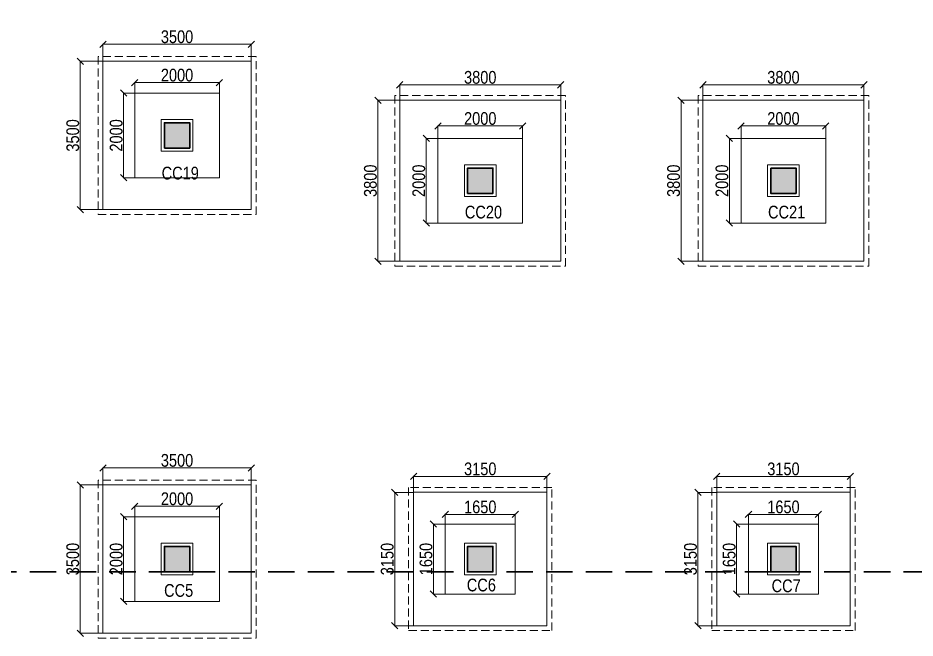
# Model space of a CAD drawing. Header units: millimetres. Extents: x 1112055 to 3390982, y -148532 to 766891.
# Drawn here: x 2890626 to 2911802, y 323352 to 337990 of the extents above; entities that cross this region are included whole.
import ezdxf

# ---------------------------------------------------------------- set-up
doc = ezdxf.new("R2010")
doc.units = ezdxf.units.MM
doc.header["$PDMODE"] = 35
doc.header["$PDSIZE"] = -25
doc.linetypes.add('DASHED2', pattern=[0.375, 0.25, -0.125])
doc.linetypes.add('Hidden', pattern=[9.525, 6.35, -3.175])
for name, color, linetype, lineweight in [('B COL. NO.', 3, 'Continuous', 20), ('B FINAL COLUMN', 1, 'Continuous', 30), ('B FOOTING', 49, 'Continuous', 20), ('B FOOTING DIM', 234, 'Continuous', 9), ('B P.C.C', 251, 'Continuous', 0)]:
    doc.layers.add(name, color=color, linetype=linetype, lineweight=lineweight)
doc.layers.add('B Pedestal', color=7, linetype='Continuous', lineweight=9, true_color=0x5c8948)
doc.layers.add('B-COL HT', color=7, linetype='Continuous', lineweight=0, true_color=0x4e4f45)
doc.styles.add('SWINC', font='swissc.ttf')
doc.dimstyles.new('BHOOMI', dxfattribs={"dimtxt": 230, "dimasz": 150, "dimexe": 10, "dimexo": 0, "dimgap": 25, "dimtad": 1, "dimdec": 0, "dimzin": 0, "dimdsep": 46, "dimtxsty": 'SWINC', "dimblk": 'OBLIQUE', "dimcen": 0.09, "dimclrd": 250, "dimclre": 250, "dimclrt": 256, "dimaunit": 1, "dimadec": 3, "dimazin": 0, "dimtfac": 1, "dimtdec": 0, "dimtofl": 0, "dimtmove": 1, "dimatfit": 3, "dimfxl": 100, "dimtolj": 1, "dimtzin": 0, "dimlwd": 9, "dimlwe": 5, "dimarcsym": 0})

# ---------------------------------------------------------------- blocks, each defined once
blk = doc.blocks.new('_Oblique')
at = {"color": 0, "linetype": 'ByBlock', "lineweight": -2}
blk.add_line((-0.5, -0.5), (0.5, 0.5), dxfattribs=at)
blk = doc.blocks.new('*D4954')
at = {"layer": 'B FOOTING DIM', "color": 250, "lineweight": 5, "ltscale": 0.5, "transparency": 16777216}
for p, q in [((2892632, 326967), (2892632, 327380)), ((2892632, 327370), (2896132, 327370)), ((2896132, 326967), (2896132, 327380))]:
    blk.add_line(p, q, dxfattribs=at)
at = {"layer": 'Defpoints', "color": 0, "transparency": 16777216}
for p in [(2896132, 327370), (2892632, 326967), (2896132, 326967)]:
    blk.add_point(p, dxfattribs=at)
at = {"layer": 'B FOOTING DIM', "color": 250, "lineweight": 5, "transparency": 16777216, "xscale": 150, "yscale": 150, "zscale": 150, "rotation": 180}
blk.add_blockref('_Oblique', (2892632, 327370), dxfattribs=at)
at = {"layer": 'B FOOTING DIM', "color": 250, "lineweight": 5, "transparency": 16777216, "xscale": 150, "yscale": 150, "zscale": 150}
blk.add_blockref('_Oblique', (2896132, 327370), dxfattribs=at)
at = {"layer": 'B FOOTING DIM', "transparency": 16777216, "insert": (2894382, 327545), "char_height": 300, "attachment_point": 5, "style": 'SWINC'}
blk.add_mtext('\\A1;3500', dxfattribs=at)
blk = doc.blocks.new('*D4955')
at = {"layer": 'B FOOTING DIM', "color": 250, "lineweight": 5, "ltscale": 0.5, "transparency": 16777216}
for p, q in [((2892632, 326967), (2892086, 326967)), ((2892096, 326967), (2892096, 323467)), ((2892632, 323467), (2892086, 323467))]:
    blk.add_line(p, q, dxfattribs=at)
at = {"layer": 'Defpoints', "color": 0, "transparency": 16777216}
for p in [(2892632, 326967), (2892096, 323467), (2892632, 323467)]:
    blk.add_point(p, dxfattribs=at)
at = {"layer": 'B FOOTING DIM', "color": 250, "lineweight": 5, "transparency": 16777216, "xscale": 150, "yscale": 150, "zscale": 150}
for p, rotation in [((2892096, 326967), 90), ((2892096, 323467), 270)]:
    blk.add_blockref('_Oblique', p, dxfattribs=dict(at, rotation=rotation))
at = {"layer": 'B FOOTING DIM', "transparency": 16777216, "insert": (2891921, 325217), "char_height": 300, "attachment_point": 5, "rotation": 90, "style": 'SWINC'}
blk.add_mtext('\\A1;3500', dxfattribs=at)
blk = doc.blocks.new('*D4956')
at = {"layer": 'B FOOTING DIM', "color": 250, "lineweight": 5, "ltscale": 0.5, "transparency": 16777216}
for p, q in [((2893382, 326217), (2893382, 326474)), ((2895382, 326464), (2893382, 326464)), ((2895382, 326217), (2895382, 326474))]:
    blk.add_line(p, q, dxfattribs=at)
at = {"layer": 'Defpoints', "color": 0, "transparency": 16777216}
for p in [(2893382, 326464), (2893382, 326217), (2895382, 326217)]:
    blk.add_point(p, dxfattribs=at)
at = {"layer": 'B FOOTING DIM', "color": 250, "lineweight": 5, "transparency": 16777216, "xscale": 150, "yscale": 150, "zscale": 150, "rotation": 180}
blk.add_blockref('_Oblique', (2893382, 326464), dxfattribs=at)
at = {"layer": 'B FOOTING DIM', "color": 250, "lineweight": 5, "transparency": 16777216, "xscale": 150, "yscale": 150, "zscale": 150}
blk.add_blockref('_Oblique', (2895382, 326464), dxfattribs=at)
at = {"layer": 'B FOOTING DIM', "transparency": 16777216, "insert": (2894382, 326639), "char_height": 300, "attachment_point": 5, "style": 'SWINC'}
blk.add_mtext('\\A1;2000', dxfattribs=at)
blk = doc.blocks.new('*D4957')
at = {"layer": 'B FOOTING DIM', "color": 250, "lineweight": 5, "ltscale": 0.5, "transparency": 16777216}
for p, q in [((2893382, 326217), (2893111, 326217)), ((2893121, 326217), (2893121, 324217)), ((2893382, 324217), (2893111, 324217))]:
    blk.add_line(p, q, dxfattribs=at)
at = {"layer": 'Defpoints', "color": 0, "transparency": 16777216}
for p in [(2893382, 326217), (2893121, 324217), (2893382, 324217)]:
    blk.add_point(p, dxfattribs=at)
at = {"layer": 'B FOOTING DIM', "color": 250, "lineweight": 5, "transparency": 16777216, "xscale": 150, "yscale": 150, "zscale": 150}
for p, rotation in [((2893121, 326217), 90), ((2893121, 324217), 270)]:
    blk.add_blockref('_Oblique', p, dxfattribs=dict(at, rotation=rotation))
at = {"layer": 'B FOOTING DIM', "transparency": 16777216, "insert": (2892946, 325217), "char_height": 300, "attachment_point": 5, "rotation": 90, "style": 'SWINC'}
blk.add_mtext('\\A1;2000', dxfattribs=at)
blk = doc.blocks.new('*D4958')
at = {"layer": 'B FOOTING DIM', "color": 250, "lineweight": 5, "ltscale": 0.5, "transparency": 16777216}
for p, q in [((2892632, 336967), (2892632, 337380)), ((2892632, 337370), (2896132, 337370)), ((2896132, 336967), (2896132, 337380))]:
    blk.add_line(p, q, dxfattribs=at)
at = {"layer": 'Defpoints', "color": 0, "transparency": 16777216}
for p in [(2896132, 337370), (2892632, 336967), (2896132, 336967)]:
    blk.add_point(p, dxfattribs=at)
at = {"layer": 'B FOOTING DIM', "color": 250, "lineweight": 5, "transparency": 16777216, "xscale": 150, "yscale": 150, "zscale": 150, "rotation": 180}
blk.add_blockref('_Oblique', (2892632, 337370), dxfattribs=at)
at = {"layer": 'B FOOTING DIM', "color": 250, "lineweight": 5, "transparency": 16777216, "xscale": 150, "yscale": 150, "zscale": 150}
blk.add_blockref('_Oblique', (2896132, 337370), dxfattribs=at)
at = {"layer": 'B FOOTING DIM', "transparency": 16777216, "insert": (2894382, 337545), "char_height": 300, "attachment_point": 5, "style": 'SWINC'}
blk.add_mtext('\\A1;3500', dxfattribs=at)
blk = doc.blocks.new('*D4959')
at = {"layer": 'B FOOTING DIM', "color": 250, "lineweight": 5, "ltscale": 0.5, "transparency": 16777216}
for p, q in [((2892632, 336967), (2892086, 336967)), ((2892096, 336967), (2892096, 333467)), ((2892632, 333467), (2892086, 333467))]:
    blk.add_line(p, q, dxfattribs=at)
at = {"layer": 'Defpoints', "color": 0, "transparency": 16777216}
for p in [(2892632, 336967), (2892096, 333467), (2892632, 333467)]:
    blk.add_point(p, dxfattribs=at)
at = {"layer": 'B FOOTING DIM', "color": 250, "lineweight": 5, "transparency": 16777216, "xscale": 150, "yscale": 150, "zscale": 150}
for p, rotation in [((2892096, 336967), 90), ((2892096, 333467), 270)]:
    blk.add_blockref('_Oblique', p, dxfattribs=dict(at, rotation=rotation))
at = {"layer": 'B FOOTING DIM', "transparency": 16777216, "insert": (2891921, 335217), "char_height": 300, "attachment_point": 5, "rotation": 90, "style": 'SWINC'}
blk.add_mtext('\\A1;3500', dxfattribs=at)
blk = doc.blocks.new('*D4960')
at = {"layer": 'B FOOTING DIM', "color": 250, "lineweight": 5, "ltscale": 0.5, "transparency": 16777216}
for p, q in [((2893382, 336217), (2893382, 336474)), ((2895382, 336464), (2893382, 336464)), ((2895382, 336217), (2895382, 336474))]:
    blk.add_line(p, q, dxfattribs=at)
at = {"layer": 'Defpoints', "color": 0, "transparency": 16777216}
for p in [(2893382, 336464), (2893382, 336217), (2895382, 336217)]:
    blk.add_point(p, dxfattribs=at)
at = {"layer": 'B FOOTING DIM', "color": 250, "lineweight": 5, "transparency": 16777216, "xscale": 150, "yscale": 150, "zscale": 150, "rotation": 180}
blk.add_blockref('_Oblique', (2893382, 336464), dxfattribs=at)
at = {"layer": 'B FOOTING DIM', "color": 250, "lineweight": 5, "transparency": 16777216, "xscale": 150, "yscale": 150, "zscale": 150}
blk.add_blockref('_Oblique', (2895382, 336464), dxfattribs=at)
at = {"layer": 'B FOOTING DIM', "transparency": 16777216, "insert": (2894382, 336639), "char_height": 300, "attachment_point": 5, "style": 'SWINC'}
blk.add_mtext('\\A1;2000', dxfattribs=at)
blk = doc.blocks.new('*D4961')
at = {"layer": 'B FOOTING DIM', "color": 250, "lineweight": 5, "ltscale": 0.5, "transparency": 16777216}
for p, q in [((2893382, 336217), (2893111, 336217)), ((2893121, 336217), (2893121, 334217)), ((2893382, 334217), (2893111, 334217))]:
    blk.add_line(p, q, dxfattribs=at)
at = {"layer": 'Defpoints', "color": 0, "transparency": 16777216}
for p in [(2893382, 336217), (2893121, 334217), (2893382, 334217)]:
    blk.add_point(p, dxfattribs=at)
at = {"layer": 'B FOOTING DIM', "color": 250, "lineweight": 5, "transparency": 16777216, "xscale": 150, "yscale": 150, "zscale": 150}
for p, rotation in [((2893121, 336217), 90), ((2893121, 334217), 270)]:
    blk.add_blockref('_Oblique', p, dxfattribs=dict(at, rotation=rotation))
at = {"layer": 'B FOOTING DIM', "transparency": 16777216, "insert": (2892946, 335217), "char_height": 300, "attachment_point": 5, "rotation": 90, "style": 'SWINC'}
blk.add_mtext('\\A1;2000', dxfattribs=at)
blk = doc.blocks.new('*D4974')
at = {"layer": 'B FOOTING DIM', "color": 250, "lineweight": 5, "ltscale": 0.5, "transparency": 16777216}
for p, q in [((2900714, 326042), (2900714, 326281)), ((2900714, 326271), (2902364, 326271)), ((2902364, 326042), (2902364, 326281))]:
    blk.add_line(p, q, dxfattribs=at)
at = {"layer": 'Defpoints', "color": 0, "transparency": 16777216}
for p in [(2902364, 326271), (2900714, 326042), (2902364, 326042)]:
    blk.add_point(p, dxfattribs=at)
at = {"layer": 'B FOOTING DIM', "color": 250, "lineweight": 5, "transparency": 16777216, "xscale": 150, "yscale": 150, "zscale": 150, "rotation": 180}
blk.add_blockref('_Oblique', (2900714, 326271), dxfattribs=at)
at = {"layer": 'B FOOTING DIM', "color": 250, "lineweight": 5, "transparency": 16777216, "xscale": 150, "yscale": 150, "zscale": 150}
blk.add_blockref('_Oblique', (2902364, 326271), dxfattribs=at)
at = {"layer": 'B FOOTING DIM', "transparency": 16777216, "insert": (2901539, 326446), "char_height": 300, "attachment_point": 5, "style": 'SWINC'}
blk.add_mtext('\\A1;1650', dxfattribs=at)
blk = doc.blocks.new('*D4975')
at = {"layer": 'B FOOTING DIM', "color": 250, "lineweight": 5, "ltscale": 0.5, "transparency": 16777216}
for p, q in [((2900714, 326042), (2900425, 326042)), ((2900435, 326042), (2900435, 324392)), ((2900714, 324392), (2900425, 324392))]:
    blk.add_line(p, q, dxfattribs=at)
at = {"layer": 'Defpoints', "color": 0, "transparency": 16777216}
for p in [(2900714, 326042), (2900435, 324392), (2900714, 324392)]:
    blk.add_point(p, dxfattribs=at)
at = {"layer": 'B FOOTING DIM', "color": 250, "lineweight": 5, "transparency": 16777216, "xscale": 150, "yscale": 150, "zscale": 150}
for p, rotation in [((2900435, 326042), 90), ((2900435, 324392), 270)]:
    blk.add_blockref('_Oblique', p, dxfattribs=dict(at, rotation=rotation))
at = {"layer": 'B FOOTING DIM', "transparency": 16777216, "insert": (2900260, 325217), "char_height": 300, "attachment_point": 5, "rotation": 90, "style": 'SWINC'}
blk.add_mtext('\\A1;1650', dxfattribs=at)
blk = doc.blocks.new('*D4976')
at = {"layer": 'B FOOTING DIM', "color": 250, "lineweight": 5, "ltscale": 0.5, "transparency": 16777216}
for p, q in [((2899964, 326792), (2899964, 327179)), ((2903114, 326792), (2903114, 327179)), ((2899964, 327169), (2903114, 327169))]:
    blk.add_line(p, q, dxfattribs=at)
at = {"layer": 'Defpoints', "color": 0, "transparency": 16777216}
for p in [(2903114, 327169), (2899964, 326792), (2903114, 326792)]:
    blk.add_point(p, dxfattribs=at)
at = {"layer": 'B FOOTING DIM', "color": 250, "lineweight": 5, "transparency": 16777216, "xscale": 150, "yscale": 150, "zscale": 150, "rotation": 180}
blk.add_blockref('_Oblique', (2899964, 327169), dxfattribs=at)
at = {"layer": 'B FOOTING DIM', "color": 250, "lineweight": 5, "transparency": 16777216, "xscale": 150, "yscale": 150, "zscale": 150}
blk.add_blockref('_Oblique', (2903114, 327169), dxfattribs=at)
at = {"layer": 'B FOOTING DIM', "transparency": 16777216, "insert": (2901539, 327344), "char_height": 300, "attachment_point": 5, "style": 'SWINC'}
blk.add_mtext('\\A1;3150', dxfattribs=at)
blk = doc.blocks.new('*D4977')
at = {"layer": 'B FOOTING DIM', "color": 250, "lineweight": 5, "ltscale": 0.5, "transparency": 16777216}
for p, q in [((2899964, 326792), (2899510, 326792)), ((2899520, 326792), (2899520, 323642)), ((2899964, 323642), (2899510, 323642))]:
    blk.add_line(p, q, dxfattribs=at)
at = {"layer": 'Defpoints', "color": 0, "transparency": 16777216}
for p in [(2899964, 326792), (2899520, 323642), (2899964, 323642)]:
    blk.add_point(p, dxfattribs=at)
at = {"layer": 'B FOOTING DIM', "color": 250, "lineweight": 5, "transparency": 16777216, "xscale": 150, "yscale": 150, "zscale": 150}
for p, rotation in [((2899520, 326792), 90), ((2899520, 323642), 270)]:
    blk.add_blockref('_Oblique', p, dxfattribs=dict(at, rotation=rotation))
at = {"layer": 'B FOOTING DIM', "transparency": 16777216, "insert": (2899345, 325217), "char_height": 300, "attachment_point": 5, "rotation": 90, "style": 'SWINC'}
blk.add_mtext('\\A1;3150', dxfattribs=at)
blk = doc.blocks.new('*D4978')
at = {"layer": 'B FOOTING DIM', "color": 250, "lineweight": 5, "ltscale": 0.5, "transparency": 16777216}
for p, q in [((2907871, 326042), (2907871, 326281)), ((2907871, 326271), (2909521, 326271)), ((2909521, 326042), (2909521, 326281))]:
    blk.add_line(p, q, dxfattribs=at)
at = {"layer": 'Defpoints', "color": 0, "transparency": 16777216}
for p in [(2909521, 326271), (2907871, 326042), (2909521, 326042)]:
    blk.add_point(p, dxfattribs=at)
at = {"layer": 'B FOOTING DIM', "color": 250, "lineweight": 5, "transparency": 16777216, "xscale": 150, "yscale": 150, "zscale": 150, "rotation": 180}
blk.add_blockref('_Oblique', (2907871, 326271), dxfattribs=at)
at = {"layer": 'B FOOTING DIM', "color": 250, "lineweight": 5, "transparency": 16777216, "xscale": 150, "yscale": 150, "zscale": 150}
blk.add_blockref('_Oblique', (2909521, 326271), dxfattribs=at)
at = {"layer": 'B FOOTING DIM', "transparency": 16777216, "insert": (2908696, 326446), "char_height": 300, "attachment_point": 5, "style": 'SWINC'}
blk.add_mtext('\\A1;1650', dxfattribs=at)
blk = doc.blocks.new('*D4979')
at = {"layer": 'B FOOTING DIM', "color": 250, "lineweight": 5, "ltscale": 0.5, "transparency": 16777216}
for p, q in [((2907871, 326042), (2907581, 326042)), ((2907591, 326042), (2907591, 324392)), ((2907871, 324392), (2907581, 324392))]:
    blk.add_line(p, q, dxfattribs=at)
at = {"layer": 'Defpoints', "color": 0, "transparency": 16777216}
for p in [(2907871, 326042), (2907591, 324392), (2907871, 324392)]:
    blk.add_point(p, dxfattribs=at)
at = {"layer": 'B FOOTING DIM', "color": 250, "lineweight": 5, "transparency": 16777216, "xscale": 150, "yscale": 150, "zscale": 150}
for p, rotation in [((2907591, 326042), 90), ((2907591, 324392), 270)]:
    blk.add_blockref('_Oblique', p, dxfattribs=dict(at, rotation=rotation))
at = {"layer": 'B FOOTING DIM', "transparency": 16777216, "insert": (2907416, 325217), "char_height": 300, "attachment_point": 5, "rotation": 90, "style": 'SWINC'}
blk.add_mtext('\\A1;1650', dxfattribs=at)
blk = doc.blocks.new('*D4980')
at = {"layer": 'B FOOTING DIM', "color": 250, "lineweight": 5, "ltscale": 0.5, "transparency": 16777216}
for p, q in [((2907121, 326792), (2907121, 327179)), ((2910271, 326792), (2910271, 327179)), ((2907121, 327169), (2910271, 327169))]:
    blk.add_line(p, q, dxfattribs=at)
at = {"layer": 'Defpoints', "color": 0, "transparency": 16777216}
for p in [(2910271, 327169), (2907121, 326792), (2910271, 326792)]:
    blk.add_point(p, dxfattribs=at)
at = {"layer": 'B FOOTING DIM', "color": 250, "lineweight": 5, "transparency": 16777216, "xscale": 150, "yscale": 150, "zscale": 150, "rotation": 180}
blk.add_blockref('_Oblique', (2907121, 327169), dxfattribs=at)
at = {"layer": 'B FOOTING DIM', "color": 250, "lineweight": 5, "transparency": 16777216, "xscale": 150, "yscale": 150, "zscale": 150}
blk.add_blockref('_Oblique', (2910271, 327169), dxfattribs=at)
at = {"layer": 'B FOOTING DIM', "transparency": 16777216, "insert": (2908696, 327344), "char_height": 300, "attachment_point": 5, "style": 'SWINC'}
blk.add_mtext('\\A1;3150', dxfattribs=at)
blk = doc.blocks.new('*D4981')
at = {"layer": 'B FOOTING DIM', "color": 250, "lineweight": 5, "ltscale": 0.5, "transparency": 16777216}
for p, q in [((2907121, 326792), (2906667, 326792)), ((2906677, 326792), (2906677, 323642)), ((2907121, 323642), (2906667, 323642))]:
    blk.add_line(p, q, dxfattribs=at)
at = {"layer": 'Defpoints', "color": 0, "transparency": 16777216}
for p in [(2907121, 326792), (2906677, 323642), (2907121, 323642)]:
    blk.add_point(p, dxfattribs=at)
at = {"layer": 'B FOOTING DIM', "color": 250, "lineweight": 5, "transparency": 16777216, "xscale": 150, "yscale": 150, "zscale": 150}
for p, rotation in [((2906677, 326792), 90), ((2906677, 323642), 270)]:
    blk.add_blockref('_Oblique', p, dxfattribs=dict(at, rotation=rotation))
at = {"layer": 'B FOOTING DIM', "transparency": 16777216, "insert": (2906502, 325217), "char_height": 300, "attachment_point": 5, "rotation": 90, "style": 'SWINC'}
blk.add_mtext('\\A1;3150', dxfattribs=at)
blk = doc.blocks.new('*D5034')
at = {"layer": 'B FOOTING DIM', "color": 250, "lineweight": 5, "ltscale": 0.5, "transparency": 16777216}
for p, q in [((2899639, 336047), (2899639, 336421)), ((2899639, 336411), (2903439, 336411)), ((2903439, 336047), (2903439, 336421))]:
    blk.add_line(p, q, dxfattribs=at)
at = {"layer": 'Defpoints', "color": 0, "transparency": 16777216}
for p in [(2903439, 336411), (2899639, 336047), (2903439, 336047)]:
    blk.add_point(p, dxfattribs=at)
at = {"layer": 'B FOOTING DIM', "color": 250, "lineweight": 5, "transparency": 16777216, "xscale": 150, "yscale": 150, "zscale": 150, "rotation": 180}
blk.add_blockref('_Oblique', (2899639, 336411), dxfattribs=at)
at = {"layer": 'B FOOTING DIM', "color": 250, "lineweight": 5, "transparency": 16777216, "xscale": 150, "yscale": 150, "zscale": 150}
blk.add_blockref('_Oblique', (2903439, 336411), dxfattribs=at)
at = {"layer": 'B FOOTING DIM', "transparency": 16777216, "insert": (2901539, 336586), "char_height": 300, "attachment_point": 5, "style": 'SWINC'}
blk.add_mtext('\\A1;3800', dxfattribs=at)
blk = doc.blocks.new('*D5035')
at = {"layer": 'B FOOTING DIM', "color": 250, "lineweight": 5, "ltscale": 0.5, "transparency": 16777216}
for p, q in [((2899639, 336047), (2899112, 336047)), ((2899122, 336047), (2899122, 332247)), ((2899639, 332247), (2899112, 332247))]:
    blk.add_line(p, q, dxfattribs=at)
at = {"layer": 'Defpoints', "color": 0, "transparency": 16777216}
for p in [(2899639, 336047), (2899122, 332247), (2899639, 332247)]:
    blk.add_point(p, dxfattribs=at)
at = {"layer": 'B FOOTING DIM', "color": 250, "lineweight": 5, "transparency": 16777216, "xscale": 150, "yscale": 150, "zscale": 150}
for p, rotation in [((2899122, 336047), 90), ((2899122, 332247), 270)]:
    blk.add_blockref('_Oblique', p, dxfattribs=dict(at, rotation=rotation))
at = {"layer": 'B FOOTING DIM', "transparency": 16777216, "insert": (2898947, 334147), "char_height": 300, "attachment_point": 5, "rotation": 90, "style": 'SWINC'}
blk.add_mtext('\\A1;3800', dxfattribs=at)
blk = doc.blocks.new('*D5036')
at = {"layer": 'B FOOTING DIM', "color": 250, "lineweight": 5, "ltscale": 0.5, "transparency": 16777216}
for p, q in [((2900539, 335147), (2900539, 335450)), ((2900539, 335440), (2902539, 335440)), ((2902539, 335147), (2902539, 335450))]:
    blk.add_line(p, q, dxfattribs=at)
at = {"layer": 'Defpoints', "color": 0, "transparency": 16777216}
for p in [(2902539, 335440), (2900539, 335147), (2902539, 335147)]:
    blk.add_point(p, dxfattribs=at)
at = {"layer": 'B FOOTING DIM', "color": 250, "lineweight": 5, "transparency": 16777216, "xscale": 150, "yscale": 150, "zscale": 150, "rotation": 180}
blk.add_blockref('_Oblique', (2900539, 335440), dxfattribs=at)
at = {"layer": 'B FOOTING DIM', "color": 250, "lineweight": 5, "transparency": 16777216, "xscale": 150, "yscale": 150, "zscale": 150}
blk.add_blockref('_Oblique', (2902539, 335440), dxfattribs=at)
at = {"layer": 'B FOOTING DIM', "transparency": 16777216, "insert": (2901539, 335615), "char_height": 300, "attachment_point": 5, "style": 'SWINC'}
blk.add_mtext('\\A1;2000', dxfattribs=at)
blk = doc.blocks.new('*D5037')
at = {"layer": 'B FOOTING DIM', "color": 250, "lineweight": 5, "ltscale": 0.5, "transparency": 16777216}
for p, q in [((2900539, 335147), (2900254, 335147)), ((2900264, 335147), (2900264, 333147)), ((2900539, 333147), (2900254, 333147))]:
    blk.add_line(p, q, dxfattribs=at)
at = {"layer": 'Defpoints', "color": 0, "transparency": 16777216}
for p in [(2900539, 335147), (2900264, 333147), (2900539, 333147)]:
    blk.add_point(p, dxfattribs=at)
at = {"layer": 'B FOOTING DIM', "color": 250, "lineweight": 5, "transparency": 16777216, "xscale": 150, "yscale": 150, "zscale": 150}
for p, rotation in [((2900264, 335147), 90), ((2900264, 333147), 270)]:
    blk.add_blockref('_Oblique', p, dxfattribs=dict(at, rotation=rotation))
at = {"layer": 'B FOOTING DIM', "transparency": 16777216, "insert": (2900089, 334147), "char_height": 300, "attachment_point": 5, "rotation": 90, "style": 'SWINC'}
blk.add_mtext('\\A1;2000', dxfattribs=at)
blk = doc.blocks.new('*D5038')
at = {"layer": 'B FOOTING DIM', "color": 250, "lineweight": 5, "ltscale": 0.5, "transparency": 16777216}
for p, q in [((2906796, 336047), (2906796, 336421)), ((2906796, 336411), (2910596, 336411)), ((2910596, 336047), (2910596, 336421))]:
    blk.add_line(p, q, dxfattribs=at)
at = {"layer": 'Defpoints', "color": 0, "transparency": 16777216}
for p in [(2910596, 336411), (2906796, 336047), (2910596, 336047)]:
    blk.add_point(p, dxfattribs=at)
at = {"layer": 'B FOOTING DIM', "color": 250, "lineweight": 5, "transparency": 16777216, "xscale": 150, "yscale": 150, "zscale": 150, "rotation": 180}
blk.add_blockref('_Oblique', (2906796, 336411), dxfattribs=at)
at = {"layer": 'B FOOTING DIM', "color": 250, "lineweight": 5, "transparency": 16777216, "xscale": 150, "yscale": 150, "zscale": 150}
blk.add_blockref('_Oblique', (2910596, 336411), dxfattribs=at)
at = {"layer": 'B FOOTING DIM', "transparency": 16777216, "insert": (2908696, 336586), "char_height": 300, "attachment_point": 5, "style": 'SWINC'}
blk.add_mtext('\\A1;3800', dxfattribs=at)
blk = doc.blocks.new('*D5039')
at = {"layer": 'B FOOTING DIM', "color": 250, "lineweight": 5, "ltscale": 0.5, "transparency": 16777216}
for p, q in [((2906796, 336047), (2906269, 336047)), ((2906279, 336047), (2906279, 332247)), ((2906796, 332247), (2906269, 332247))]:
    blk.add_line(p, q, dxfattribs=at)
at = {"layer": 'Defpoints', "color": 0, "transparency": 16777216}
for p in [(2906796, 336047), (2906279, 332247), (2906796, 332247)]:
    blk.add_point(p, dxfattribs=at)
at = {"layer": 'B FOOTING DIM', "color": 250, "lineweight": 5, "transparency": 16777216, "xscale": 150, "yscale": 150, "zscale": 150}
for p, rotation in [((2906279, 336047), 90), ((2906279, 332247), 270)]:
    blk.add_blockref('_Oblique', p, dxfattribs=dict(at, rotation=rotation))
at = {"layer": 'B FOOTING DIM', "transparency": 16777216, "insert": (2906104, 334147), "char_height": 300, "attachment_point": 5, "rotation": 90, "style": 'SWINC'}
blk.add_mtext('\\A1;3800', dxfattribs=at)
blk = doc.blocks.new('*D5040')
at = {"layer": 'B FOOTING DIM', "color": 250, "lineweight": 5, "ltscale": 0.5, "transparency": 16777216}
for p, q in [((2907696, 335147), (2907696, 335450)), ((2907696, 335440), (2909696, 335440)), ((2909696, 335147), (2909696, 335450))]:
    blk.add_line(p, q, dxfattribs=at)
at = {"layer": 'Defpoints', "color": 0, "transparency": 16777216}
for p in [(2909696, 335440), (2907696, 335147), (2909696, 335147)]:
    blk.add_point(p, dxfattribs=at)
at = {"layer": 'B FOOTING DIM', "color": 250, "lineweight": 5, "transparency": 16777216, "xscale": 150, "yscale": 150, "zscale": 150, "rotation": 180}
blk.add_blockref('_Oblique', (2907696, 335440), dxfattribs=at)
at = {"layer": 'B FOOTING DIM', "color": 250, "lineweight": 5, "transparency": 16777216, "xscale": 150, "yscale": 150, "zscale": 150}
blk.add_blockref('_Oblique', (2909696, 335440), dxfattribs=at)
at = {"layer": 'B FOOTING DIM', "transparency": 16777216, "insert": (2908696, 335615), "char_height": 300, "attachment_point": 5, "style": 'SWINC'}
blk.add_mtext('\\A1;2000', dxfattribs=at)
blk = doc.blocks.new('*D5041')
at = {"layer": 'B FOOTING DIM', "color": 250, "lineweight": 5, "ltscale": 0.5, "transparency": 16777216}
for p, q in [((2907696, 335147), (2907411, 335147)), ((2907421, 335147), (2907421, 333147)), ((2907696, 333147), (2907411, 333147))]:
    blk.add_line(p, q, dxfattribs=at)
at = {"layer": 'Defpoints', "color": 0, "transparency": 16777216}
for p in [(2907696, 335147), (2907421, 333147), (2907696, 333147)]:
    blk.add_point(p, dxfattribs=at)
at = {"layer": 'B FOOTING DIM', "color": 250, "lineweight": 5, "transparency": 16777216, "xscale": 150, "yscale": 150, "zscale": 150}
for p, rotation in [((2907421, 335147), 90), ((2907421, 333147), 270)]:
    blk.add_blockref('_Oblique', p, dxfattribs=dict(at, rotation=rotation))
at = {"layer": 'B FOOTING DIM', "transparency": 16777216, "insert": (2907246, 334147), "char_height": 300, "attachment_point": 5, "rotation": 90, "style": 'SWINC'}
blk.add_mtext('\\A1;2000', dxfattribs=at)

msp = doc.modelspace()

# ---------------------------------------------------------------- hatches: boundary and pattern name
at = {"layer": 'B-COL HT', "lineweight": 0}
h = msp.add_hatch(color=250, dxfattribs=at)
h.dxf.hatch_style = 1
h.paths.add_polyline_path([(2894082.5, 334917.4), (2894682.5, 334917.4), (2894682.5, 335517.4), (2894082.5, 335517.4)])
h = msp.add_hatch(color=250, dxfattribs=at)
h.dxf.hatch_style = 1
h.paths.add_polyline_path([(2901239.2, 333847.4), (2901839.2, 333847.4), (2901839.2, 334447.4), (2901239.2, 334447.4)])
h = msp.add_hatch(color=250, dxfattribs=at)
h.dxf.hatch_style = 1
h.paths.add_polyline_path([(2908395.8, 334447.4), (2908995.8, 334447.4), (2908995.8, 333847.4), (2908395.8, 333847.4)])
h = msp.add_hatch(color=250, dxfattribs=at)
h.dxf.hatch_style = 1
h.paths.add_polyline_path([(2894082.5, 324917.4), (2894682.5, 324917.4), (2894682.5, 325517.4), (2894082.5, 325517.4)])
h = msp.add_hatch(color=250, dxfattribs=at)
h.dxf.hatch_style = 1
h.paths.add_polyline_path([(2901239.2, 324917.4), (2901839.2, 324917.4), (2901839.2, 325517.4), (2901239.2, 325517.4)])
h = msp.add_hatch(color=250, dxfattribs=at)
h.dxf.hatch_style = 1
h.paths.add_polyline_path([(2908395.8, 324917.4), (2908995.8, 324917.4), (2908995.8, 325517.4), (2908395.8, 325517.4)])

# ---------------------------------------------------------------- linework, layer by layer
at = {"color": 16, "linetype": 'DASHED2', "lineweight": 30, "ltscale": 2500}
msp.add_lwpolyline([(2878719.2, 324917.4), (2931069.2, 324917.4), (2931069.2, 366762.4), (2878719.2, 366762.4)], close=True, dxfattribs=at)
at = {"layer": 'B FINAL COLUMN'}
for points in [[(2894082.5, 334917.4), (2894682.5, 334917.4), (2894682.5, 335517.4), (2894082.5, 335517.4)], [(2901239.2, 333847.4), (2901839.2, 333847.4), (2901839.2, 334447.4), (2901239.2, 334447.4)], [(2908395.8, 334447.4), (2908995.8, 334447.4), (2908995.8, 333847.4), (2908395.8, 333847.4)], [(2894082.5, 324917.4), (2894682.5, 324917.4), (2894682.5, 325517.4), (2894082.5, 325517.4)], [(2901239.2, 324917.4), (2901839.2, 324917.4), (2901839.2, 325517.4), (2901239.2, 325517.4)], [(2908395.8, 324917.4), (2908995.8, 324917.4), (2908995.8, 325517.4), (2908395.8, 325517.4)]]:
    msp.add_lwpolyline(points, close=True, dxfattribs=at)
at = {"layer": 'B FOOTING'}
for points in [[(2893382.5, 334217.4), (2895382.5, 334217.4), (2895382.5, 336217.4), (2893382.5, 336217.4)], [(2899639.2, 332247.4), (2903439.2, 332247.4), (2903439.2, 336047.4), (2899639.2, 336047.4)], [(2906795.8, 332247.4), (2910595.8, 332247.4), (2910595.8, 336047.4), (2906795.8, 336047.4)], [(2900539.2, 333147.4), (2902539.2, 333147.4), (2902539.2, 335147.4), (2900539.2, 335147.4)], [(2907695.8, 333147.4), (2909695.8, 333147.4), (2909695.8, 335147.4), (2907695.8, 335147.4)], [(2892632.5, 323467.4), (2896132.5, 323467.4), (2896132.5, 326967.4), (2892632.5, 326967.4)], [(2899964.2, 323642.4), (2903114.2, 323642.4), (2903114.2, 326792.4), (2899964.2, 326792.4)], [(2907120.8, 323642.4), (2910270.8, 323642.4), (2910270.8, 326792.4), (2907120.8, 326792.4)], [(2893382.5, 324217.4), (2895382.5, 324217.4), (2895382.5, 326217.4), (2893382.5, 326217.4)], [(2900714.2, 324392.4), (2902364.2, 324392.4), (2902364.2, 326042.4), (2900714.2, 326042.4)], [(2907870.8, 324392.4), (2909520.8, 324392.4), (2909520.8, 326042.4), (2907870.8, 326042.4)]]:
    msp.add_lwpolyline(points, close=True, dxfattribs=at)
at = {"layer": 'B FOOTING DIM', "color": 250, "ltscale": 0.5}
msp.add_lwpolyline([(2892632.5, 333467.4), (2896132.5, 333467.4), (2896132.5, 336967.4), (2892632.5, 336967.4)], close=True, dxfattribs=at)
at = {"layer": 'B P.C.C', "color": 250, "linetype": 'Hidden', "lineweight": 0, "ltscale": 30}
for points in [[(2892517.5, 333352.4), (2896247.5, 333352.4), (2896247.5, 337082.4), (2892517.5, 337082.4)], [(2899524.2, 332132.4), (2903554.2, 332132.4), (2903554.2, 336162.4), (2899524.2, 336162.4)], [(2906680.8, 332132.4), (2910710.8, 332132.4), (2910710.8, 336162.4), (2906680.8, 336162.4)], [(2892517.5, 323352.4), (2896247.5, 323352.4), (2896247.5, 327082.4), (2892517.5, 327082.4)], [(2899849.2, 323527.4), (2903229.2, 323527.4), (2903229.2, 326907.4), (2899849.2, 326907.4)], [(2907005.8, 323527.4), (2910385.8, 323527.4), (2910385.8, 326907.4), (2907005.8, 326907.4)]]:
    msp.add_lwpolyline(points, close=True, dxfattribs=at)
at = {"layer": 'B Pedestal', "color": 87, "lineweight": 9}
for points in [[(2894007.5, 334842.4), (2894757.5, 334842.4), (2894757.5, 335592.4), (2894007.5, 335592.4)], [(2901164.2, 333772.4), (2901914.2, 333772.4), (2901914.2, 334522.4), (2901164.2, 334522.4)], [(2908320.8, 333772.4), (2909070.8, 333772.4), (2909070.8, 334522.4), (2908320.8, 334522.4)], [(2894007.5, 324842.4), (2894757.5, 324842.4), (2894757.5, 325592.4), (2894007.5, 325592.4)], [(2901164.2, 324842.4), (2901914.2, 324842.4), (2901914.2, 325592.4), (2901164.2, 325592.4)], [(2908320.8, 324842.4), (2909070.8, 324842.4), (2909070.8, 325592.4), (2908320.8, 325592.4)]]:
    msp.add_lwpolyline(points, close=True, dxfattribs=at)

# ---------------------------------------------------------------- texts
at = {"layer": 'B COL. NO.', "style": 'SWINC'}
for s, p in [('CC19', (2894018.7, 334177.2)), ('CC20', (2901175.3, 333257.2)), ('CC21', (2908332, 333257.2)), ('CC5', (2894075.9, 324326.3)), ('CC6', (2901221.7, 324454.4)), ('CC7', (2908416.4, 324435.8))]:
    msp.add_text(s, height=300, dxfattribs=at).set_placement(p)

# ---------------------------------------------------------------- dimensions: what is measured, and where the dimension line sits
at = {"layer": 'B FOOTING DIM', "color": 250, "ltscale": 0.5}
for base, p1, p2, picture, middle in [((2896132.5, 337370.1), (2892632.5, 336967.4), (2896132.5, 336967.4), '*D4958', (2894382.5, 337545.1)), ((2893382.5, 336463.5), (2895382.5, 336217.4), (2893382.5, 336217.4), '*D4960', (2894382.5, 336638.5)), ((2903439.2, 336410.8), (2899639.2, 336047.4), (2903439.2, 336047.4), '*D5034', (2901539.2, 336585.8)), ((2910595.8, 336410.8), (2906795.8, 336047.4), (2910595.8, 336047.4), '*D5038', (2908695.8, 336585.8)), ((2902539.2, 335439.8), (2900539.2, 335147.4), (2902539.2, 335147.4), '*D5036', (2901539.2, 335614.8)), ((2909695.8, 335439.8), (2907695.8, 335147.4), (2909695.8, 335147.4), '*D5040', (2908695.8, 335614.8)), ((2896132.5, 327370.1), (2892632.5, 326967.4), (2896132.5, 326967.4), '*D4954', (2894382.5, 327545.1)), ((2903114.2, 327168.7), (2899964.2, 326792.4), (2903114.2, 326792.4), '*D4976', (2901539.2, 327343.7)), ((2910270.8, 327168.7), (2907120.8, 326792.4), (2910270.8, 326792.4), '*D4980', (2908695.8, 327343.7)), ((2893382.5, 326463.5), (2895382.5, 326217.4), (2893382.5, 326217.4), '*D4956', (2894382.5, 326638.5)), ((2902364.2, 326270.6), (2900714.2, 326042.4), (2902364.2, 326042.4), '*D4974', (2901539.2, 326445.6)), ((2909520.8, 326270.6), (2907870.8, 326042.4), (2909520.8, 326042.4), '*D4978', (2908695.8, 326445.6))]:
    dim = msp.add_linear_dim(base=base, p1=p1, p2=p2, dimstyle='BHOOMI', override={"dimtxt": 300, "dimlwd": 5}, dxfattribs=at)
    dim.commit()
    dim.dimension.update_dxf_attribs({"geometry": picture, "text_midpoint": middle})
for base, p1, p2, picture, middle in [((2892096.1, 333467.4), (2892632.5, 336967.4), (2892632.5, 333467.4), '*D4959', (2891921.1, 335217.4)), ((2893120.9, 334217.4), (2893382.5, 336217.4), (2893382.5, 334217.4), '*D4961', (2892945.9, 335217.4)), ((2899122, 332247.4), (2899639.2, 336047.4), (2899639.2, 332247.4), '*D5035', (2898947, 334147.4)), ((2906278.7, 332247.4), (2906795.8, 336047.4), (2906795.8, 332247.4), '*D5039', (2906103.7, 334147.4)), ((2900263.9, 333147.4), (2900539.2, 335147.4), (2900539.2, 333147.4), '*D5037', (2900088.9, 334147.4)), ((2907420.5, 333147.4), (2907695.8, 335147.4), (2907695.8, 333147.4), '*D5041', (2907245.5, 334147.4)), ((2892096.1, 323467.4), (2892632.5, 326967.4), (2892632.5, 323467.4), '*D4955', (2891921.1, 325217.4)), ((2899520.2, 323642.4), (2899964.2, 326792.4), (2899964.2, 323642.4), '*D4977', (2899345.2, 325217.4)), ((2906676.9, 323642.4), (2907120.8, 326792.4), (2907120.8, 323642.4), '*D4981', (2906501.9, 325217.4)), ((2893120.9, 324217.4), (2893382.5, 326217.4), (2893382.5, 324217.4), '*D4957', (2892945.9, 325217.4)), ((2900434.5, 324392.4), (2900714.2, 326042.4), (2900714.2, 324392.4), '*D4975', (2900259.5, 325217.4)), ((2907591.2, 324392.4), (2907870.8, 326042.4), (2907870.8, 324392.4), '*D4979', (2907416.2, 325217.4))]:
    dim = msp.add_linear_dim(base=base, p1=p1, p2=p2, angle=90, dimstyle='BHOOMI', override={"dimtxt": 300, "dimlwd": 5}, dxfattribs=at)
    dim.commit()
    dim.dimension.update_dxf_attribs({"geometry": picture, "text_midpoint": middle})

doc.saveas('drawing.dxf')
